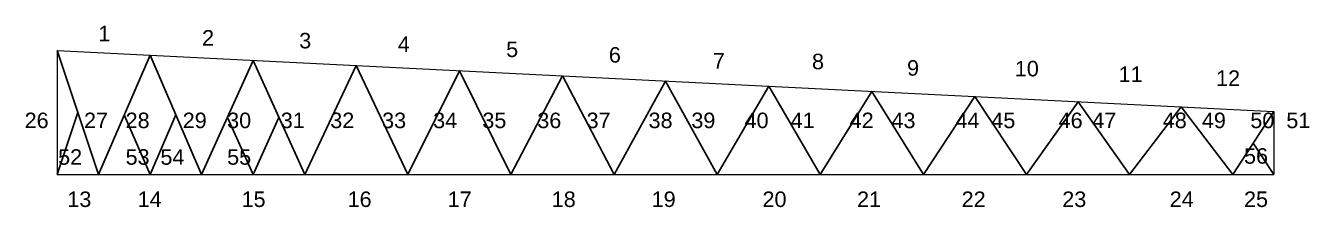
# Model space of a CAD drawing. Header units: millimetres. Extents: x 11 to 1331, y -149 to 22.
# Drawn here: x 628.25 to 640.7, y -105.9 to -104.14 of the extents above; entities that cross this region are included whole.
import ezdxf

# ---------------------------------------------------------------- set-up
doc = ezdxf.new("R2010")
doc.units = ezdxf.units.MM
doc.header["$LTSCALE"] = 0.1
doc.header["$MEASUREMENT"] = 0
for name, color, linetype, lineweight in [('00_EST_COL_DIAG', 1, 'Continuous', 25), ('00_EST_Cotas', 6, 'Continuous', 9), ('00_EST_Viga', 5, 'Continuous', 20), ('00_EST_Viga_Montante', 5, 'Continuous', 20)]:
    doc.layers.add(name, color=color, linetype=linetype, lineweight=lineweight)
doc.layers.add('00_EST_Viga_Diagonales', color=5, linetype='Continuous')
doc.styles.add('ARIAL', font='arial.ttf', dxfattribs={"height": 0.15})

msp = doc.modelspace()

# ---------------------------------------------------------------- linework, layer by layer
at = {"layer": '00_EST_COL_DIAG'}
for p, q in [((628.554, -105.585), (628.754, -104.985)), ((629.454, -105.585), (629.204, -105.007)), ((629.454, -105.585), (629.704, -105.007)), ((630.454, -105.585), (630.204, -105.032)), ((630.454, -105.585), (630.704, -105.032)), ((640.354, -105.585), (640.154, -105.28))]:
    msp.add_line(p, q, dxfattribs=at)
at = {"layer": '00_EST_Viga'}
for p, q in [((628.554, -104.385), (640.354, -104.975)), ((628.554, -105.585), (640.354, -105.585))]:
    msp.add_line(p, q, dxfattribs=at)
at = {"layer": '00_EST_Viga_Diagonales'}
msp.add_lwpolyline([(628.554, -104.385), (628.954, -105.585), (629.454, -104.43), (629.954, -105.585), (630.454, -104.48), (630.954, -105.585), (631.454, -104.53), (631.954, -105.585), (632.454, -104.58), (632.954, -105.585), (633.454, -104.63), (633.954, -105.585), (634.454, -104.68), (634.954, -105.585), (635.454, -104.73), (635.954, -105.585), (636.454, -104.78), (636.954, -105.585), (637.454, -104.83), (637.954, -105.585), (638.454, -104.88), (638.954, -105.585), (639.454, -104.93), (639.954, -105.585), (640.354, -104.975)], dxfattribs=at)
at = {"layer": '00_EST_Viga_Montante'}
for p, q in [((628.554, -104.385), (628.554, -105.585)), ((640.354, -104.975), (640.354, -105.585))]:
    msp.add_line(p, q, dxfattribs=at)

# ---------------------------------------------------------------- texts
at = {"layer": '00_EST_Cotas', "char_height": 0.15, "attachment_point": 1, "style": 'ARIAL'}
for s, insert in [('1', (628.953, -104.144)), ('2', (629.959, -104.186)), ('3', (630.901, -104.213)), ('4', (631.857, -104.247)), ('5', (632.908, -104.297)), ('6', (633.904, -104.351)), ('7', (634.913, -104.408)), ('8', (635.874, -104.415)), ('9', (636.796, -104.477)), ('10', (637.841, -104.484)), ('11', (638.847, -104.538)), ('12', (639.793, -104.576)), ('26', (628.238, -104.985)), ('27', (628.814, -104.985)), ('28', (629.217, -104.985)), ('29', (629.771, -104.985)), ('30', (630.202, -104.985)), ('31', (630.722, -104.985)), ('32', (631.202, -104.985)), ('33', (631.705, -104.985)), ('34', (632.2, -104.985)), ('35', (632.677, -104.985)), ('36', (633.21, -104.985)), ('37', (633.688, -104.985)), ('38', (634.289, -104.985)), ('39', (634.704, -104.985)), ('40', (635.22, -104.985)), ('41', (635.667, -104.985)), ('42', (636.239, -104.985)), ('43', (636.645, -104.985)), ('44', (637.265, -104.985)), ('45', (637.613, -104.985)), ('46', (638.266, -104.985)), ('47', (638.592, -104.985)), ('48', (639.276, -104.985)), ('49', (639.655, -104.985)), ('50', (640.125, -104.985)), ('51', (640.474, -104.985)), ('52', (628.563, -105.339)), ('53', (629.217, -105.339)), ('54', (629.555, -105.339)), ('55', (630.202, -105.339)), ('56', (640.064, -105.329)), ('13', (628.652, -105.748)), ('14', (629.334, -105.748)), ('15', (630.342, -105.748)), ('16', (631.37, -105.748)), ('17', (632.341, -105.748)), ('18', (633.35, -105.748)), ('19', (634.319, -105.748)), ('20', (635.394, -105.748)), ('21', (636.311, -105.748)), ('22', (637.325, -105.748)), ('23', (638.301, -105.748)), ('24', (639.343, -105.748)), ('25', (640.064, -105.748))]:
    msp.add_mtext_dynamic_manual_height_columns(s, width=0.31632, gutter_width=0.75, heights=[0], dxfattribs=dict(at, insert=insert))

doc.saveas('drawing.dxf')
